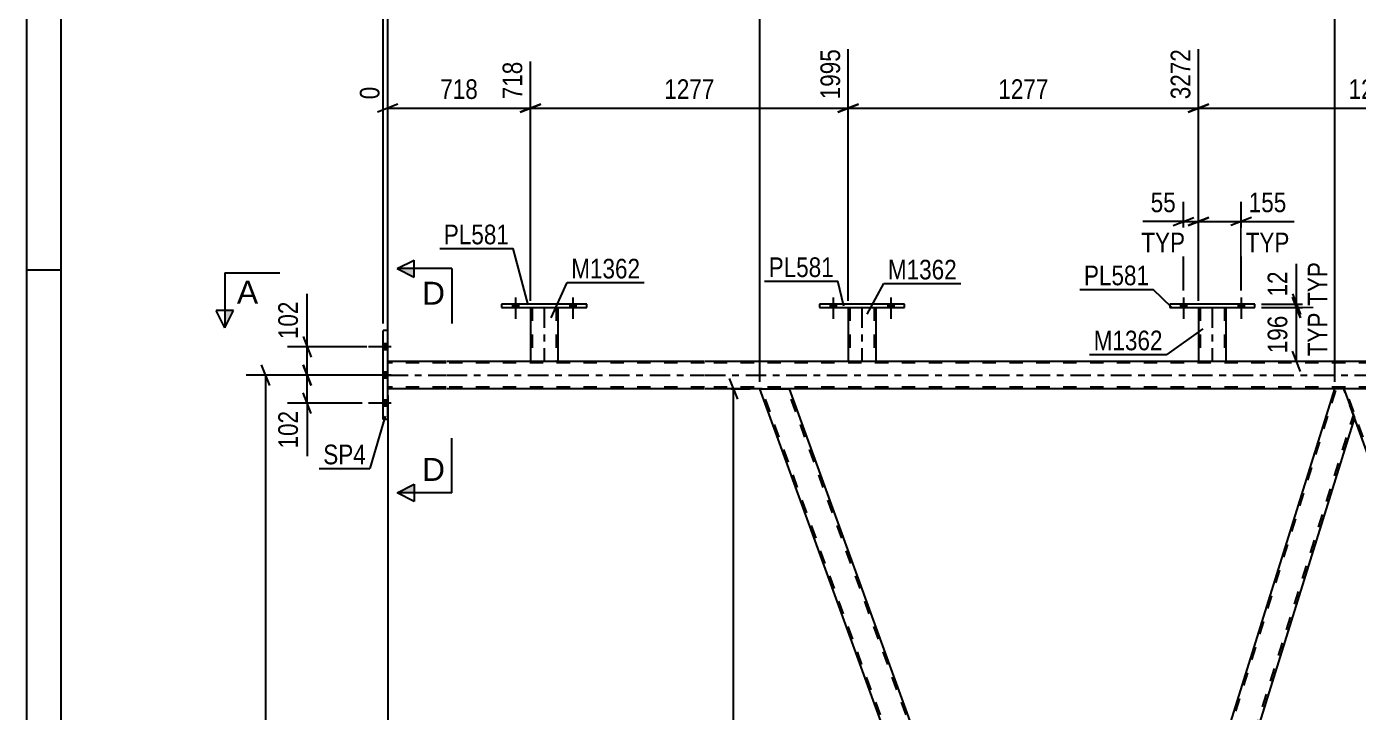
# Model space of a CAD drawing. Header units: millimetres. Extents: x 0 to 841, y 0 to 594.
# Drawn here: x 0 to 194.2, y 382.5 to 482.5 of the extents above; entities that cross this region are included whole.
import ezdxf

# ---------------------------------------------------------------- set-up
doc = ezdxf.new("R2010")
doc.units = ezdxf.units.MM
doc.linetypes.add('DXK_LINE_DOT2', pattern=[3.9198, 1.9599, -1.9599])
doc.linetypes.add('DXK_LINE_DOT3', pattern=[5.9187, 2.979, -0.9799, 0.9799, -0.9799])
doc.styles.add('Arial', font='ARIAL.TTF', dxfattribs={"height": 0.2})
doc.styles.add('Arial Narrow', font='ARIALN.TTF', dxfattribs={"height": 0.2})

# ---------------------------------------------------------------- blocks, each defined once
blk = doc.blocks.new('Unknown-275727422-1135')
at = {"color": 5, "linetype": 'Continuous'}
for p, q in [((0, 594), (0, 0)), ((5, 589), (5, 5)), ((5, 447), (0, 447))]:
    blk.add_line(p, q, dxfattribs=at)
blk = doc.blocks.new('Part-275727422-2739 - 2735')
at = {"color": 2, "linetype": 'Continuous'}
for p, q in [((166.7, 442.02), (166.7, 441.54)), ((179.1, 442.02), (166.7, 442.02)), ((166.7, 441.54), (179.1, 441.54)), ((179.1, 441.54), (179.1, 442.02))]:
    blk.add_line(p, q, dxfattribs=at)
blk = doc.blocks.new('Part-275727422-2742 - 2735')
at = {"color": 7, "linetype": 'DXK_LINE_DOT2'}
for p, q in [((170.9, 441.55), (174.9, 441.55)), ((170.9, 441.54), (170.9, 441.55)), ((170.9, 441.55), (170.9, 441.54)), ((171.14, 441.55), (171.14, 433.7)), ((174.66, 441.55), (174.66, 433.7)), ((174.9, 441.55), (174.9, 441.54)), ((174.9, 441.54), (174.9, 441.55)), ((174.6, 433.7), (174.64, 433.7)), ((174.6, 433.7), (174.64, 433.7)), ((174.64, 433.7), (174.66, 433.7)), ((174.64, 433.7), (174.66, 433.7))]:
    blk.add_line(p, q, dxfattribs=at)
at = {"color": 2, "linetype": 'Continuous'}
for p, q in [((170.9, 441.54), (170.9, 433.7)), ((174.9, 441.54), (174.9, 433.7)), ((170.9, 433.7), (174.9, 433.7))]:
    blk.add_line(p, q, dxfattribs=at)
at = {"color": 7, "linetype": 'DXK_LINE_DOT3'}
blk.add_line((172.9, 441.55), (172.9, 433.7), dxfattribs=at)
blk = doc.blocks.new('Bolt-275727422-2812 - 2735')
at = {"linetype": 'Continuous'}
for points in [[(117.18, 441.54), (118.06, 441.54), (118.06, 442.02), (117.18, 442.02)], [(125.58, 441.54), (126.46, 441.54), (126.46, 442.02), (125.58, 442.02)]]:
    blk.add_hatch(color=1, dxfattribs=at).paths.add_polyline_path(points)
at = {"color": 1, "linetype": 'Continuous'}
for p, q in [((117.62, 443.02), (117.62, 439.9)), ((126.02, 443.02), (126.02, 439.9)), ((117.18, 442.02), (117.18, 441.54)), ((118.06, 442.02), (118.06, 441.54)), ((125.58, 442.02), (125.58, 441.54)), ((126.46, 442.02), (126.46, 441.54))]:
    blk.add_line(p, q, dxfattribs=at)
blk = doc.blocks.new('Bolt-275727422-2892 - 2735')
at = {"linetype": 'Continuous'}
for points in [[(52.01, 436.24), (52.01, 435.36), (52.65, 435.36), (52.65, 436.24)], [(52.01, 436.24), (52.01, 435.36), (52.65, 435.36), (52.65, 436.24)], [(52.01, 436.24), (52.01, 435.36), (52.65, 435.36), (52.65, 436.24)], [(52.01, 432.14), (52.01, 431.26), (52.65, 431.26), (52.65, 432.14)], [(52.01, 432.14), (52.01, 431.26), (52.65, 431.26), (52.65, 432.14)], [(52.01, 428.04), (52.01, 427.16), (52.65, 427.16), (52.65, 428.04)], [(52.01, 428.04), (52.01, 427.16), (52.65, 427.16), (52.65, 428.04)], [(52.01, 428.04), (52.01, 427.16), (52.65, 427.16), (52.65, 428.04)]]:
    blk.add_hatch(color=1, dxfattribs=at).paths.add_polyline_path(points)
at = {"color": 1, "linetype": 'Continuous'}
for p, q in [((53.17, 435.8), (49.85, 435.8)), ((53.17, 435.8), (49.85, 435.8)), ((53.17, 435.8), (49.85, 435.8)), ((52.65, 436.24), (52.01, 436.24)), ((52.65, 436.24), (52.01, 436.24)), ((52.65, 436.24), (52.01, 436.24)), ((52.65, 435.36), (52.01, 435.36)), ((52.65, 435.36), (52.01, 435.36)), ((52.65, 435.36), (52.01, 435.36)), ((53.17, 431.7), (49.85, 431.7)), ((53.17, 431.7), (49.85, 431.7)), ((52.65, 432.14), (52.01, 432.14)), ((52.65, 432.14), (52.01, 432.14)), ((52.65, 431.26), (52.01, 431.26)), ((52.65, 431.26), (52.01, 431.26)), ((53.17, 427.6), (49.85, 427.6)), ((53.17, 427.6), (49.85, 427.6)), ((53.17, 427.6), (49.85, 427.6)), ((52.65, 428.04), (52.01, 428.04)), ((52.65, 428.04), (52.01, 428.04)), ((52.65, 428.04), (52.01, 428.04)), ((52.65, 427.16), (52.01, 427.16)), ((52.65, 427.16), (52.01, 427.16)), ((52.65, 427.16), (52.01, 427.16))]:
    blk.add_line(p, q, dxfattribs=at)
blk = doc.blocks.new('Part-275727422-2763 - 2735')
at = {"color": 2, "linetype": 'Continuous'}
for p, q in [((115.62, 442.02), (115.62, 441.54)), ((128.02, 442.02), (115.62, 442.02)), ((115.62, 441.54), (128.02, 441.54)), ((128.02, 441.54), (128.02, 442.02))]:
    blk.add_line(p, q, dxfattribs=at)
blk = doc.blocks.new('Bolt-275727422-2837 - 2735')
at = {"linetype": 'Continuous'}
for points in [[(70.83, 441.54), (71.71, 441.54), (71.71, 442.02), (70.83, 442.02)], [(79.23, 441.54), (80.11, 441.54), (80.11, 442.02), (79.23, 442.02)]]:
    blk.add_hatch(color=1, dxfattribs=at).paths.add_polyline_path(points)
at = {"color": 1, "linetype": 'Continuous'}
for p, q in [((71.27, 443.02), (71.27, 439.9)), ((79.67, 443.02), (79.67, 439.9)), ((70.83, 442.02), (70.83, 441.54)), ((71.71, 442.02), (71.71, 441.54)), ((79.23, 442.02), (79.23, 441.54)), ((80.11, 442.02), (80.11, 441.54))]:
    blk.add_line(p, q, dxfattribs=at)
blk = doc.blocks.new('Part-275727422-2766 - 2735')
at = {"color": 7, "linetype": 'DXK_LINE_DOT2'}
for p, q in [((119.82, 441.55), (123.82, 441.55)), ((119.82, 441.54), (119.82, 441.55)), ((119.82, 441.55), (119.82, 441.54)), ((120.06, 441.55), (120.06, 433.7)), ((123.58, 441.55), (123.58, 433.7)), ((123.82, 441.55), (123.82, 441.54)), ((123.82, 441.54), (123.82, 441.55)), ((123.52, 433.7), (123.56, 433.7)), ((123.52, 433.7), (123.56, 433.7)), ((123.56, 433.7), (123.58, 433.7)), ((123.56, 433.7), (123.58, 433.7))]:
    blk.add_line(p, q, dxfattribs=at)
at = {"color": 2, "linetype": 'Continuous'}
for p, q in [((119.82, 441.54), (119.82, 433.7)), ((123.82, 441.54), (123.82, 433.7)), ((119.82, 433.7), (123.82, 433.7))]:
    blk.add_line(p, q, dxfattribs=at)
at = {"color": 7, "linetype": 'DXK_LINE_DOT3'}
blk.add_line((121.82, 441.55), (121.82, 433.7), dxfattribs=at)
blk = doc.blocks.new('Bolt-275727422-2785 - 2735')
at = {"linetype": 'Continuous'}
for points in [[(168.26, 441.54), (169.14, 441.54), (169.14, 442.02), (168.26, 442.02)], [(176.66, 441.54), (177.54, 441.54), (177.54, 442.02), (176.66, 442.02)]]:
    blk.add_hatch(color=1, dxfattribs=at).paths.add_polyline_path(points)
at = {"color": 1, "linetype": 'Continuous'}
for p, q in [((168.7, 443.02), (168.7, 439.9)), ((177.1, 443.02), (177.1, 439.9)), ((168.26, 442.02), (168.26, 441.54)), ((169.14, 442.02), (169.14, 441.54)), ((176.66, 442.02), (176.66, 441.54)), ((177.54, 442.02), (177.54, 441.54))]:
    blk.add_line(p, q, dxfattribs=at)
blk = doc.blocks.new('Bolt-275727422-2786 - 2735')
at = {"linetype": 'Continuous'}
for points in [[(168.26, 441.54), (169.14, 441.54), (169.14, 442.02), (168.26, 442.02)], [(176.66, 441.54), (177.54, 441.54), (177.54, 442.02), (176.66, 442.02)]]:
    blk.add_hatch(color=1, dxfattribs=at).paths.add_polyline_path(points)
at = {"color": 1, "linetype": 'Continuous'}
for p, q in [((168.7, 443.02), (168.7, 439.9)), ((177.1, 443.02), (177.1, 439.9)), ((168.26, 442.02), (168.26, 441.54)), ((169.14, 442.02), (169.14, 441.54)), ((176.66, 442.02), (176.66, 441.54)), ((177.54, 442.02), (177.54, 441.54))]:
    blk.add_line(p, q, dxfattribs=at)
blk = doc.blocks.new('Part-275727422-2791 - 2735')
at = {"color": 2, "linetype": 'Continuous'}
for p, q in [((69.27, 442.02), (69.27, 441.54)), ((81.67, 442.02), (69.27, 442.02)), ((69.27, 441.54), (81.67, 441.54)), ((81.67, 441.54), (81.67, 442.02))]:
    blk.add_line(p, q, dxfattribs=at)
blk = doc.blocks.new('Part-275727422-2794 - 2735')
at = {"color": 7, "linetype": 'DXK_LINE_DOT2'}
for p, q in [((73.47, 441.55), (77.47, 441.55)), ((73.47, 441.54), (73.47, 441.55)), ((73.47, 441.55), (73.47, 441.54)), ((73.71, 441.55), (73.71, 433.7)), ((77.23, 441.55), (77.23, 433.7)), ((77.47, 441.55), (77.47, 441.54)), ((77.47, 441.54), (77.47, 441.55)), ((77.21, 433.7), (77.17, 433.7)), ((77.17, 433.7), (77.21, 433.7)), ((77.23, 433.7), (77.21, 433.7)), ((77.21, 433.7), (77.23, 433.7))]:
    blk.add_line(p, q, dxfattribs=at)
at = {"color": 2, "linetype": 'Continuous'}
for p, q in [((73.47, 441.54), (73.47, 433.7)), ((77.47, 441.54), (77.47, 433.7)), ((73.47, 433.7), (77.47, 433.7))]:
    blk.add_line(p, q, dxfattribs=at)
at = {"color": 7, "linetype": 'DXK_LINE_DOT3'}
blk.add_line((75.47, 441.55), (75.47, 433.7), dxfattribs=at)
blk = doc.blocks.new('Bolt-275727422-2811 - 2735')
at = {"linetype": 'Continuous'}
for points in [[(117.18, 441.54), (118.06, 441.54), (118.06, 442.02), (117.18, 442.02)], [(125.58, 441.54), (126.46, 441.54), (126.46, 442.02), (125.58, 442.02)]]:
    blk.add_hatch(color=1, dxfattribs=at).paths.add_polyline_path(points)
at = {"color": 1, "linetype": 'Continuous'}
for p, q in [((117.62, 443.02), (117.62, 439.9)), ((126.02, 443.02), (126.02, 439.9)), ((117.18, 442.02), (117.18, 441.54)), ((118.06, 442.02), (118.06, 441.54)), ((125.58, 442.02), (125.58, 441.54)), ((126.46, 442.02), (126.46, 441.54))]:
    blk.add_line(p, q, dxfattribs=at)
blk = doc.blocks.new('Bolt-275727422-2878 - 2735')
at = {"linetype": 'Continuous'}
for points in [[(70.83, 441.54), (71.71, 441.54), (71.71, 442.02), (70.83, 442.02)], [(79.23, 441.54), (80.11, 441.54), (80.11, 442.02), (79.23, 442.02)]]:
    blk.add_hatch(color=1, dxfattribs=at).paths.add_polyline_path(points)
at = {"color": 1, "linetype": 'Continuous'}
for p, q in [((71.27, 443.02), (71.27, 439.9)), ((79.67, 443.02), (79.67, 439.9)), ((70.83, 442.02), (70.83, 441.54)), ((71.71, 442.02), (71.71, 441.54)), ((79.23, 442.02), (79.23, 441.54)), ((80.11, 442.02), (80.11, 441.54))]:
    blk.add_line(p, q, dxfattribs=at)
blk = doc.blocks.new('Part-275727422-2917 - 2735')
at = {"color": 2, "linetype": 'Continuous'}
for p, q in [((154.05, 311.95), (190.75, 429.7)), ((192.07, 429.7), (190.75, 429.7)), ((192.07, 429.7), (193.62, 425.45)), ((193.62, 425.45), (157.16, 308.48)), ((155.32, 308.48), (154.05, 311.95))]:
    blk.add_line(p, q, dxfattribs=at)
at = {"color": 7, "linetype": 'DXK_LINE_DOT2'}
for p, q in [((154.19, 311.58), (191.01, 429.7)), ((156.91, 308.48), (193.48, 425.82)), ((157.16, 308.48), (155.32, 308.48))]:
    blk.add_line(p, q, dxfattribs=at)
blk = doc.blocks.new('Part-275727422-2981 - 2735')
at = {"color": 2, "linetype": 'Continuous'}
for p, q in [((52.65, 433.7), (61.17, 433.7)), ((61.27, 433.7), (98.84, 433.7)), ((98.94, 433.7), (760.68, 433.7)), ((61.17, 429.7), (52.65, 429.7)), ((98.84, 429.7), (61.27, 429.7)), ((106.94, 429.7), (98.94, 429.7)), ((190.75, 429.7), (111.19, 429.7))]:
    blk.add_line(p, q, dxfattribs=at)
at = {"color": 7, "linetype": 'DXK_LINE_DOT2'}
for p, q in [((52.65, 429.7), (52.65, 433.7)), ((61.17, 433.46), (52.65, 433.46)), ((98.84, 433.46), (61.27, 433.46)), ((760.68, 433.46), (98.94, 433.46)), ((61.17, 429.94), (52.65, 429.94)), ((98.84, 429.94), (61.27, 429.94)), ((760.68, 429.94), (98.94, 429.94)), ((111.19, 429.7), (106.94, 429.7)), ((196.33, 429.7), (190.75, 429.7))]:
    blk.add_line(p, q, dxfattribs=at)
at = {"color": 7, "linetype": 'DXK_LINE_DOT3'}
for p, q in [((52.65, 431.7), (61.17, 431.7)), ((61.27, 431.7), (98.84, 431.7)), ((98.94, 431.7), (760.68, 431.7))]:
    blk.add_line(p, q, dxfattribs=at)
blk = doc.blocks.new('Part-275727422-3025 - 2735')
at = {"color": 2, "linetype": 'Continuous'}
for p, q in [((52.01, 425.2), (52.01, 438.2)), ((52.65, 438.2), (52.01, 438.2)), ((52.65, 425.2), (52.65, 438.2)), ((52.65, 425.2), (52.01, 425.2))]:
    blk.add_line(p, q, dxfattribs=at)
blk = doc.blocks.new('Part-275727422-3032 - 2735')
at = {"color": 2, "linetype": 'Continuous'}
for p, q in [((151.06, 308.48), (106.94, 429.7)), ((106.94, 429.7), (111.19, 429.7)), ((111.19, 429.7), (154.05, 311.95))]:
    blk.add_line(p, q, dxfattribs=at)
at = {"color": 7, "linetype": 'DXK_LINE_DOT2'}
for p, q in [((151.31, 308.48), (107.19, 429.7)), ((155.06, 308.48), (110.94, 429.7)), ((154.05, 311.95), (155.32, 308.48)), ((155.32, 308.48), (151.06, 308.48))]:
    blk.add_line(p, q, dxfattribs=at)
blk = doc.blocks.new('Part-275727422-3058 - 2735')
at = {"color": 2, "linetype": 'Continuous'}
for p, q in [((196.33, 429.7), (192.07, 429.7)), ((238.69, 313.3), (196.33, 429.7)), ((234.44, 313.3), (193.62, 425.45))]:
    blk.add_line(p, q, dxfattribs=at)
at = {"color": 7, "linetype": 'DXK_LINE_DOT2'}
for p, q in [((193.62, 425.45), (192.07, 429.7)), ((236.45, 308.48), (192.33, 429.7)), ((196.29, 429.7), (195.82, 429.7)), ((240.19, 308.48), (196.07, 429.7)), ((236.19, 308.48), (234.44, 313.3)), ((240.45, 308.48), (238.69, 313.3)), ((240.45, 308.48), (236.19, 308.48))]:
    blk.add_line(p, q, dxfattribs=at)
blk = doc.blocks.new('StraightDimension-275727422-12683 - 2735')
at = {"color": 7, "linetype": 'Continuous'}
for p, q in [((40.31, 437.3), (41.51, 434.3)), ((49.61, 435.8), (38.06, 435.8)), ((40.91, 431.7), (40.91, 435.8)), ((41.51, 430.2), (40.31, 433.2)), ((51.65, 431.7), (38.06, 431.7))]:
    blk.add_line(p, q, dxfattribs=at)
at = {"color": 0}
blk.add_wipeout([(40.16, 443.01), (35.96, 443.01), (35.96, 436.33), (40.16, 436.33)], dxfattribs=at)
at = {"color": 7, "linetype": 'Continuous'}
blk.add_line((40.91, 435.8), (40.91, 443.54), dxfattribs=at)
blk.add_line((40.91, 435.8), (40.91, 443.54), dxfattribs=at)
at = {"color": 3, "style": 'Arial Narrow'}
blk.add_text('102', height=2.863, rotation=90.0002, dxfattribs=at).set_placement((39.56, 436.93))
blk = doc.blocks.new('StraightDimension-275727422-12684 - 2735')
at = {"color": 7, "linetype": 'Continuous'}
for p, q in [((40.31, 433.2), (41.51, 430.2)), ((51.65, 431.7), (38.06, 431.7)), ((40.91, 427.6), (40.91, 431.7)), ((48.94, 427.6), (38.06, 427.6)), ((41.51, 426.1), (40.31, 429.1))]:
    blk.add_line(p, q, dxfattribs=at)
at = {"color": 0}
blk.add_wipeout([(40.16, 427.08), (35.96, 427.08), (35.96, 420.39), (40.16, 420.39)], dxfattribs=at)
at = {"color": 7, "linetype": 'Continuous'}
blk.add_line((40.91, 427.6), (40.91, 419.87), dxfattribs=at)
blk.add_line((40.91, 427.6), (40.91, 419.87), dxfattribs=at)
at = {"color": 3, "style": 'Arial Narrow'}
blk.add_text('102', height=2.863, rotation=90.0002, dxfattribs=at).set_placement((39.56, 420.99))
blk = doc.blocks.new('StraightDimension-275727422-4005 - 2735')
at = {"color": 7, "linetype": 'Continuous'}
for p, q in [((35.47, 430.2), (34.27, 433.2)), ((51.01, 431.7), (32.02, 431.7)), ((34.87, 305.84), (34.87, 431.7)), ((34.27, 307.34), (35.47, 304.34)), ((88.68, 305.84), (32.02, 305.84))]:
    blk.add_line(p, q, dxfattribs=at)
at = {"color": 0}
blk.add_wipeout([(34.12, 373.03), (29.92, 373.03), (29.92, 364.52), (34.12, 364.52)], dxfattribs=at)
at = {"color": 3, "style": 'Arial Narrow'}
blk.add_text('3146', height=2.863, rotation=90.0002, dxfattribs=at).set_placement((33.52, 365.12))
blk = doc.blocks.new('StraightDimension-275727422-12901 - 2735')
at = {"color": 7, "linetype": 'Continuous'}
for p, q in [((73.47, 442.54), (73.47, 477.39)), ((52.65, 434.7), (52.65, 473.73)), ((54.15, 471.2), (51.15, 470)), ((52.65, 470.6), (73.47, 470.6)), ((71.97, 470), (74.97, 471.2))]:
    blk.add_line(p, q, dxfattribs=at)
at = {"color": 0, "linetype": 'Continuous'}
for points in [[(72.87, 477.99), (68.67, 477.99), (68.67, 471.3), (72.87, 471.3)], [(52.05, 474.33), (47.85, 474.33), (47.85, 471.3), (52.05, 471.3)]]:
    blk.add_wipeout(points, dxfattribs=at)
at = {"color": 0}
blk.add_wipeout([(66.4, 471.35), (66.4, 475.55), (59.72, 475.55), (59.72, 471.35)], dxfattribs=at)
at = {"color": 3, "linetype": 'Continuous', "style": 'Arial Narrow'}
for s, height, p in [('718', 2.863, (72.27, 471.9)), ('0', 2.86, (51.45, 471.9))]:
    blk.add_text(s, height=height, rotation=90.0002, dxfattribs=at).set_placement(p)
at = {"color": 3, "style": 'Arial Narrow'}
blk.add_text('718', height=2.863, dxfattribs=at).set_placement((60.32, 471.95))
blk = doc.blocks.new('StraightDimension-275727422-12899 - 2735')
at = {"color": 7, "linetype": 'Continuous'}
for p, q in [((119.82, 442.54), (119.82, 479.22)), ((170.9, 442.54), (170.9, 479.22)), ((121.32, 471.2), (118.32, 470)), ((119.82, 470.6), (170.9, 470.6)), ((169.4, 470), (172.4, 471.2))]:
    blk.add_line(p, q, dxfattribs=at)
at = {"color": 0, "linetype": 'Continuous'}
blk.add_wipeout([(170.3, 479.82), (166.1, 479.82), (166.1, 471.3), (170.3, 471.3)], dxfattribs=at)
at = {"color": 0}
blk.add_wipeout([(149.61, 471.35), (149.61, 475.55), (141.1, 475.55), (141.1, 471.35)], dxfattribs=at)
at = {"color": 3, "linetype": 'Continuous', "style": 'Arial Narrow'}
blk.add_text('3272', height=2.863, rotation=90.0002, dxfattribs=at).set_placement((169.7, 471.9))
at = {"color": 3, "style": 'Arial Narrow'}
blk.add_text('1277', height=2.863, dxfattribs=at).set_placement((141.7, 471.95))
blk = doc.blocks.new('StraightDimension-275727422-12898 - 2735')
at = {"color": 7, "linetype": 'Continuous'}
for p, q in [((170.9, 442.54), (170.9, 479.22)), ((221.98, 442.54), (221.98, 479.22)), ((172.4, 471.2), (169.4, 470)), ((170.9, 470.6), (221.98, 470.6)), ((220.48, 470), (223.48, 471.2))]:
    blk.add_line(p, q, dxfattribs=at)
at = {"color": 0, "linetype": 'Continuous'}
blk.add_wipeout([(221.38, 479.82), (217.18, 479.82), (217.18, 471.3), (221.38, 471.3)], dxfattribs=at)
at = {"color": 0}
blk.add_wipeout([(200.7, 471.35), (200.7, 475.55), (192.18, 475.55), (192.18, 471.35)], dxfattribs=at)
at = {"color": 3, "linetype": 'Continuous', "style": 'Arial Narrow'}
blk.add_text('4549', height=2.863, rotation=90.0002, dxfattribs=at).set_placement((220.78, 471.9))
at = {"color": 3, "style": 'Arial Narrow'}
blk.add_text('1277', height=2.863, dxfattribs=at).set_placement((192.78, 471.95))
blk = doc.blocks.new('StraightDimension-275727422-3875 - 2735')
at = {"color": 7, "linetype": 'Continuous'}
for p, q in [((52.65, 428.7), (52.65, 371.09)), ((90.32, 309.48), (90.32, 376.34)), ((54.15, 374.09), (51.15, 372.89)), ((52.65, 373.49), (90.32, 373.49)), ((88.82, 372.89), (91.82, 374.09))]:
    blk.add_line(p, q, dxfattribs=at)
at = {"color": 0}
blk.add_wipeout([(75.74, 374.24), (75.74, 378.44), (67.23, 378.44), (67.23, 374.24)], dxfattribs=at)
at = {"color": 3, "style": 'Arial Narrow'}
blk.add_text('1139', height=2.863, dxfattribs=at).set_placement((67.83, 374.84))
blk = doc.blocks.new('StraightDimension-275727422-4021 - 2735')
at = {"color": 7, "linetype": 'Continuous'}
for p, q in [((103.7, 428.2), (102.5, 431.2)), ((102.74, 429.7), (105.5, 429.7)), ((103.1, 308.48), (103.1, 429.7)), ((102.5, 309.98), (103.7, 306.98)), ((118.92, 308.48), (100.25, 308.48))]:
    blk.add_line(p, q, dxfattribs=at)
at = {"color": 0}
blk.add_wipeout([(102.35, 373.35), (98.15, 373.35), (98.15, 364.84), (102.35, 364.84)], dxfattribs=at)
at = {"color": 3, "style": 'Arial Narrow'}
blk.add_text('3030', height=2.863, rotation=90.0002, dxfattribs=at).set_placement((101.75, 365.44))
blk = doc.blocks.new('StraightDimension-275727422-11197 - 2735')
at = {"color": 7, "linetype": 'Continuous'}
for p, q in [((196.29, 430.7), (196.29, 498.46)), ((190.75, 430.7), (190.75, 493.96)), ((189.25, 484.75), (192.25, 485.95)), ((197.79, 485.95), (194.79, 484.75)), ((190.75, 485.35), (196.29, 485.35))]:
    blk.add_line(p, q, dxfattribs=at)
at = {"color": 0}
blk.add_wipeout([(196.86, 486.1), (196.86, 490.3), (190.18, 490.3), (190.18, 486.1)], dxfattribs=at)
at = {"color": 0, "linetype": 'Continuous'}
blk.add_wipeout([(195.69, 499.06), (191.49, 499.06), (191.49, 490.55), (195.69, 490.55)], dxfattribs=at)
at = {"color": 3, "linetype": 'Continuous', "style": 'Arial Narrow'}
blk.add_text('3907', height=2.863, rotation=90.0002, dxfattribs=at).set_placement((195.09, 491.15))
at = {"color": 3, "style": 'Arial Narrow'}
blk.add_text('138', height=2.863, dxfattribs=at).set_placement((190.78, 486.7))
blk = doc.blocks.new('StraightDimension-275727422-11198 - 2735')
at = {"color": 7, "linetype": 'Continuous'}
for p, q in [((106.94, 430.7), (106.94, 493.96)), ((190.75, 430.7), (190.75, 493.96)), ((108.44, 485.95), (105.44, 484.75)), ((189.25, 484.75), (192.25, 485.95)), ((106.94, 485.35), (190.75, 485.35))]:
    blk.add_line(p, q, dxfattribs=at)
at = {"color": 0, "linetype": 'Continuous'}
blk.add_wipeout([(190.15, 494.56), (185.95, 494.56), (185.95, 486.05), (190.15, 486.05)], dxfattribs=at)
at = {"color": 0}
blk.add_wipeout([(153.1, 486.1), (153.1, 490.3), (144.59, 490.3), (144.59, 486.1)], dxfattribs=at)
at = {"color": 3, "linetype": 'Continuous', "style": 'Arial Narrow'}
blk.add_text('3769', height=2.863, rotation=90.0002, dxfattribs=at).set_placement((189.55, 486.65))
at = {"color": 3, "style": 'Arial Narrow'}
blk.add_text('2095', height=2.863, dxfattribs=at).set_placement((145.19, 486.7))
blk = doc.blocks.new('StraightDimension-275727422-11199 - 2735')
at = {"color": 7, "linetype": 'Continuous'}
for p, q in [((106.94, 430.7), (106.94, 493.96)), ((52.65, 434.7), (52.65, 488.48)), ((54.15, 485.95), (51.15, 484.75)), ((105.44, 484.75), (108.44, 485.95)), ((52.65, 485.35), (106.94, 485.35))]:
    blk.add_line(p, q, dxfattribs=at)
at = {"color": 0, "linetype": 'Continuous'}
for points in [[(106.34, 494.56), (102.14, 494.56), (102.14, 486.05), (106.34, 486.05)], [(52.05, 489.08), (47.85, 489.08), (47.85, 486.05), (52.05, 486.05)]]:
    blk.add_wipeout(points, dxfattribs=at)
at = {"color": 0}
blk.add_wipeout([(84.05, 486.1), (84.05, 490.3), (75.54, 490.3), (75.54, 486.1)], dxfattribs=at)
at = {"color": 3, "linetype": 'Continuous', "style": 'Arial Narrow'}
for s, height, p in [('1673', 2.863, (105.74, 486.65)), ('0', 2.86, (51.45, 486.65))]:
    blk.add_text(s, height=height, rotation=90.0002, dxfattribs=at).set_placement(p)
at = {"color": 3, "style": 'Arial Narrow'}
blk.add_text('1673', height=2.863, dxfattribs=at).set_placement((76.14, 486.7))
blk = doc.blocks.new('StraightDimension-275727422-12415 - 2735')
at = {"color": 7, "linetype": 'Continuous'}
blk.add_line((52.01, 439.2), (52.01, 505.27), dxfattribs=at)
blk = doc.blocks.new('StraightDimension-275727422-12900 - 2735')
at = {"color": 7, "linetype": 'Continuous'}
for p, q in [((119.82, 442.54), (119.82, 479.22)), ((73.47, 442.54), (73.47, 477.39)), ((74.97, 471.2), (71.97, 470)), ((73.47, 470.6), (119.82, 470.6)), ((118.32, 470), (121.32, 471.2))]:
    blk.add_line(p, q, dxfattribs=at)
at = {"color": 0, "linetype": 'Continuous'}
blk.add_wipeout([(119.22, 479.82), (115.02, 479.82), (115.02, 471.3), (119.22, 471.3)], dxfattribs=at)
at = {"color": 0}
blk.add_wipeout([(100.9, 471.35), (100.9, 475.55), (92.39, 475.55), (92.39, 471.35)], dxfattribs=at)
at = {"color": 3, "linetype": 'Continuous', "style": 'Arial Narrow'}
blk.add_text('1995', height=2.863, rotation=90.0002, dxfattribs=at).set_placement((118.62, 471.9))
at = {"color": 3, "style": 'Arial Narrow'}
blk.add_text('1277', height=2.863, dxfattribs=at).set_placement((92.99, 471.95))
blk = doc.blocks.new('StraightDimension-275727422-13085 - 2735')
at = {"color": 7, "linetype": 'Continuous'}
for p, q in [((184.59, 443.52), (185.79, 440.52)), ((185.79, 440.04), (184.59, 443.04)), ((180.1, 442.02), (187.59, 442.02)), ((180.1, 441.54), (187.59, 441.54)), ((185.19, 441.54), (185.19, 442.02))]:
    blk.add_line(p, q, dxfattribs=at)
at = {"color": 0}
blk.add_wipeout([(184.44, 447.4), (180.24, 447.4), (180.24, 442.55), (184.44, 442.55)], dxfattribs=at)
at = {"color": 7, "linetype": 'Continuous'}
blk.add_line((185.19, 442.02), (185.19, 447.93), dxfattribs=at)
at = {"color": 3, "style": 'Arial Narrow'}
blk.add_text('12', height=2.863, rotation=90.0002, dxfattribs=at).set_placement((183.84, 443.15))
at = {"color": 0, "linetype": 'Continuous'}
blk.add_wipeout([(190.29, 448.77), (186.09, 448.77), (186.09, 441.18), (190.29, 441.18)], dxfattribs=at)
at = {"color": 7, "linetype": 'Continuous'}
blk.add_line((185.19, 442.02), (185.19, 447.93), dxfattribs=at)
at = {"color": 3, "linetype": 'Continuous', "style": 'Arial Narrow'}
blk.add_text('TYP', height=2.863, rotation=90.0002, dxfattribs=at).set_placement((189.69, 441.78))
blk = doc.blocks.new('StraightDimension-275727422-13086 - 2735')
at = {"color": 7, "linetype": 'Continuous'}
for p, q in [((184.59, 443.04), (185.79, 440.04)), ((180.1, 441.54), (187.59, 441.54)), ((185.19, 433.7), (185.19, 441.54)), ((185.79, 432.2), (184.59, 435.2)), ((175.9, 433.7), (187.59, 433.7))]:
    blk.add_line(p, q, dxfattribs=at)
at = {"color": 0}
blk.add_wipeout([(184.44, 440.97), (180.24, 440.97), (180.24, 434.28), (184.44, 434.28)], dxfattribs=at)
at = {"color": 0, "linetype": 'Continuous'}
blk.add_wipeout([(190.29, 441.42), (186.09, 441.42), (186.09, 433.83), (190.29, 433.83)], dxfattribs=at)
at = {"color": 3, "style": 'Arial Narrow'}
blk.add_text('196', height=2.863, rotation=90.0002, dxfattribs=at).set_placement((183.84, 434.88))
at = {"color": 3, "linetype": 'Continuous', "style": 'Arial Narrow'}
blk.add_text('TYP', height=2.863, rotation=90.0002, dxfattribs=at).set_placement((189.69, 434.43))
blk = doc.blocks.new('StraightDimension-275727422-13104 - 2735')
at = {"color": 7, "linetype": 'Continuous'}
for p, q in [((170.9, 442.54), (170.9, 456.94)), ((177.1, 444.02), (177.1, 456.94)), ((169.4, 453.49), (172.4, 454.69)), ((178.6, 454.69), (175.6, 453.49)), ((170.9, 454.09), (177.1, 454.09))]:
    blk.add_line(p, q, dxfattribs=at)
at = {"color": 0}
blk.add_wipeout([(184.31, 454.84), (184.31, 459.04), (177.62, 459.04), (177.62, 454.84)], dxfattribs=at)
at = {"color": 7, "linetype": 'Continuous'}
blk.add_line((177.1, 454.09), (184.83, 454.09), dxfattribs=at)
at = {"color": 3, "style": 'Arial Narrow'}
blk.add_text('155', height=2.863, dxfattribs=at).set_placement((178.22, 455.44))
at = {"color": 0, "linetype": 'Continuous'}
blk.add_wipeout([(184.76, 448.99), (184.76, 453.19), (177.17, 453.19), (177.17, 448.99)], dxfattribs=at)
at = {"color": 7, "linetype": 'Continuous'}
blk.add_line((177.1, 454.09), (184.83, 454.09), dxfattribs=at)
at = {"color": 3, "linetype": 'Continuous', "style": 'Arial Narrow'}
blk.add_text('TYP', height=2.863, dxfattribs=at).set_placement((177.77, 449.59))
blk = doc.blocks.new('StraightDimension-275727422-13105 - 2735')
at = {"color": 7, "linetype": 'Continuous'}
for p, q in [((168.7, 444.02), (168.7, 456.94)), ((170.9, 442.54), (170.9, 456.94)), ((167.2, 453.49), (170.2, 454.69)), ((172.4, 454.69), (169.4, 453.49)), ((168.7, 454.09), (170.9, 454.09))]:
    blk.add_line(p, q, dxfattribs=at)
at = {"color": 0}
blk.add_wipeout([(168.17, 454.84), (168.17, 459.04), (163.32, 459.04), (163.32, 454.84)], dxfattribs=at)
at = {"color": 7, "linetype": 'Continuous'}
blk.add_line((168.7, 454.09), (162.79, 454.09), dxfattribs=at)
at = {"color": 3, "style": 'Arial Narrow'}
blk.add_text('55', height=2.863, dxfattribs=at).set_placement((163.92, 455.44))
at = {"color": 0, "linetype": 'Continuous'}
blk.add_wipeout([(169.54, 448.99), (169.54, 453.19), (161.95, 453.19), (161.95, 448.99)], dxfattribs=at)
at = {"color": 7, "linetype": 'Continuous'}
blk.add_line((168.7, 454.09), (162.79, 454.09), dxfattribs=at)
at = {"color": 3, "linetype": 'Continuous', "style": 'Arial Narrow'}
blk.add_text('TYP', height=2.863, dxfattribs=at).set_placement((162.55, 449.59))
blk = doc.blocks.new('Mark-275727422-11546 - 2735')
at = {"color": 0}
blk.add_wipeout([(163.69, 444.79), (163.69, 447.79), (154.19, 447.79), (154.19, 444.79)], dxfattribs=at)
blk.add_wipeout([(163.69, 444.79), (163.69, 447.79), (154.19, 447.79), (154.19, 444.79)], dxfattribs=at)
at = {"color": 30, "linetype": 'Continuous'}
for p in [(153.59, 444.19), (167.01, 441.54)]:
    blk.add_line(p, (164.29, 444.19), dxfattribs=at)
at = {"color": 3, "style": 'Arial Narrow'}
blk.add_text('PL581', height=2.863, dxfattribs=at).set_placement((154.19, 444.79))
blk = doc.blocks.new('Mark-275727422-3021 - 2735')
at = {"color": 0}
blk.add_wipeout([(49.47, 418.69), (49.47, 421.69), (43.26, 421.69), (43.26, 418.69)], dxfattribs=at)
blk.add_wipeout([(49.47, 418.69), (49.47, 421.69), (43.26, 421.69), (43.26, 418.69)], dxfattribs=at)
at = {"color": 30, "linetype": 'Continuous'}
for p in [(52.29, 425.71), (42.66, 418.09)]:
    blk.add_line(p, (50.07, 418.09), dxfattribs=at)
at = {"color": 3, "style": 'Arial Narrow'}
blk.add_text('SP4', height=2.863, dxfattribs=at).set_placement((43.26, 418.69))
blk = doc.blocks.new('Mark-275727422-11573 - 2735')
at = {"color": 0}
blk.add_wipeout([(135.65, 445.64), (135.65, 448.64), (125.6, 448.64), (125.6, 445.64)], dxfattribs=at)
blk.add_wipeout([(135.65, 445.64), (135.65, 448.64), (125.6, 448.64), (125.6, 445.64)], dxfattribs=at)
at = {"color": 30, "linetype": 'Continuous'}
for p, q in [((122.56, 440.58), (125, 445.04)), ((125, 445.04), (136.25, 445.04))]:
    blk.add_line(p, q, dxfattribs=at)
at = {"color": 3, "style": 'Arial Narrow'}
blk.add_text('M1362', height=2.863, dxfattribs=at).set_placement((125.6, 445.64))
blk = doc.blocks.new('SectionMark-275727422-4096 - 2735')
at = {"linetype": 'Continuous'}
blk.add_hatch(color=6, dxfattribs=at).paths.add_polyline_path([(28.91, 441.1), (30.16, 441.1), (28.91, 438.6)])
at = {"color": 6, "linetype": 'Continuous'}
for p, q in [((28.91, 446.6), (36.91, 446.6)), ((28.91, 446.6), (28.91, 438.6)), ((28.91, 438.6), (27.66, 441.1)), ((30.16, 441.1), (27.66, 441.1)), ((28.91, 438.6), (30.16, 441.1))]:
    blk.add_line(p, q, dxfattribs=at)
at = {"color": 0, "linetype": 'Continuous'}
blk.add_wipeout([(33.77, 442.1), (33.77, 445.6), (30.66, 445.6), (30.66, 442.1)], dxfattribs=at)
at = {"color": 3, "linetype": 'Continuous', "style": 'Arial'}
blk.add_text('A', height=3.34, dxfattribs=at).set_placement((30.66, 442.1))
blk = doc.blocks.new('SectionMark-275727422-4126 - 2735')
at = {"linetype": 'Continuous'}
for points in [[(56.51, 447.21), (56.51, 445.96), (54.01, 447.21)], [(56.51, 415.77), (56.51, 414.52), (54.01, 414.52)]]:
    blk.add_hatch(color=6, dxfattribs=at).paths.add_polyline_path(points)
at = {"color": 6, "linetype": 'Continuous'}
for p, q in [((54.01, 447.21), (56.51, 448.46)), ((62.01, 447.21), (54.01, 447.21)), ((54.01, 447.21), (56.51, 445.96)), ((56.51, 445.96), (56.51, 448.46)), ((62.01, 447.21), (62.01, 439.21)), ((62.01, 414.52), (62.01, 422.52)), ((54.01, 414.52), (56.51, 415.77)), ((56.51, 415.77), (56.51, 413.27)), ((62.01, 414.52), (54.01, 414.52)), ((56.51, 413.27), (54.01, 414.52))]:
    blk.add_line(p, q, dxfattribs=at)
at = {"color": 0, "linetype": 'Continuous'}
for points in [[(61.01, 441.96), (61.01, 445.46), (57.64, 445.46), (57.64, 441.96)], [(61.01, 416.27), (61.01, 419.77), (57.64, 419.77), (57.64, 416.27)]]:
    blk.add_wipeout(points, dxfattribs=at)
at = {"color": 3, "linetype": 'Continuous', "style": 'Arial'}
for p in [(57.64, 441.96), (57.64, 416.27)]:
    blk.add_text('D', height=3.34, dxfattribs=at).set_placement(p)
blk = doc.blocks.new('Mark-275727422-11549 - 2735')
at = {"color": 0}
blk.add_wipeout([(165.66, 435.31), (165.66, 438.31), (155.61, 438.31), (155.61, 435.31)], dxfattribs=at)
blk.add_wipeout([(165.66, 435.31), (165.66, 438.31), (155.61, 438.31), (155.61, 435.31)], dxfattribs=at)
at = {"color": 30, "linetype": 'Continuous'}
for p in [(171.5, 438.44), (155.01, 434.71)]:
    blk.add_line(p, (166.26, 434.71), dxfattribs=at)
at = {"color": 3, "style": 'Arial Narrow'}
blk.add_text('M1362', height=2.863, dxfattribs=at).set_placement((155.61, 435.31))
blk = doc.blocks.new('Mark-275727422-11570 - 2735')
at = {"color": 0}
blk.add_wipeout([(117.72, 445.99), (117.72, 448.99), (108.21, 448.99), (108.21, 445.99)], dxfattribs=at)
blk.add_wipeout([(117.72, 445.99), (117.72, 448.99), (108.21, 448.99), (108.21, 445.99)], dxfattribs=at)
at = {"color": 30, "linetype": 'Continuous'}
for p in [(107.61, 445.39), (119.18, 441.73)]:
    blk.add_line(p, (118.32, 445.39), dxfattribs=at)
at = {"color": 3, "style": 'Arial Narrow'}
blk.add_text('PL581', height=2.863, dxfattribs=at).set_placement((108.21, 445.99))
blk = doc.blocks.new('Mark-275727422-11594 - 2735')
at = {"color": 0}
blk.add_wipeout([(70.34, 450.76), (70.34, 453.76), (60.84, 453.76), (60.84, 450.76)], dxfattribs=at)
blk.add_wipeout([(70.34, 450.76), (70.34, 453.76), (60.84, 453.76), (60.84, 450.76)], dxfattribs=at)
at = {"color": 30, "linetype": 'Continuous'}
for p in [(60.24, 450.16), (73.14, 441.92)]:
    blk.add_line(p, (70.94, 450.16), dxfattribs=at)
at = {"color": 3, "style": 'Arial Narrow'}
blk.add_text('PL581', height=2.863, dxfattribs=at).set_placement((60.84, 450.76))
blk = doc.blocks.new('Mark-275727422-11597 - 2735')
at = {"color": 0}
blk.add_wipeout([(89.47, 445.78), (89.47, 448.78), (79.42, 448.78), (79.42, 445.78)], dxfattribs=at)
blk.add_wipeout([(89.47, 445.78), (89.47, 448.78), (79.42, 448.78), (79.42, 445.78)], dxfattribs=at)
at = {"color": 30, "linetype": 'Continuous'}
for p, q in [((76.51, 440.05), (78.82, 445.18)), ((78.82, 445.18), (90.07, 445.18))]:
    blk.add_line(p, q, dxfattribs=at)
at = {"color": 3, "style": 'Arial Narrow'}
blk.add_text('M1362', height=2.863, dxfattribs=at).set_placement((79.42, 445.78))

msp = doc.modelspace()

# ---------------------------------------------------------------- block references
for name in ['Unknown-275727422-1135', 'Bolt-275727422-2837 - 2735', 'Bolt-275727422-2878 - 2735', 'Bolt-275727422-2812 - 2735', 'Bolt-275727422-2811 - 2735', 'Bolt-275727422-2785 - 2735', 'Bolt-275727422-2786 - 2735', 'Part-275727422-2791 - 2735', 'Part-275727422-2794 - 2735', 'Part-275727422-2763 - 2735', 'Part-275727422-2766 - 2735', 'Part-275727422-2739 - 2735', 'Part-275727422-2742 - 2735', 'Part-275727422-3025 - 2735', 'Bolt-275727422-2892 - 2735', 'Part-275727422-2981 - 2735', 'Part-275727422-3032 - 2735', 'Part-275727422-2917 - 2735', 'Part-275727422-3058 - 2735']:
    msp.add_blockref(name, (0, 0))

# ---------------------------------------------------------------- next in the draw order: block references
for name in ['StraightDimension-275727422-12899 - 2735', 'StraightDimension-275727422-12683 - 2735', 'StraightDimension-275727422-4021 - 2735']:
    msp.add_blockref(name, (0, 0))

# ---------------------------------------------------------------- next in the draw order: block references
for name in ['StraightDimension-275727422-12898 - 2735', 'StraightDimension-275727422-12901 - 2735', 'StraightDimension-275727422-12684 - 2735']:
    msp.add_blockref(name, (0, 0))

# ---------------------------------------------------------------- next in the draw order: block references
for name in ['StraightDimension-275727422-11197 - 2735', 'StraightDimension-275727422-4005 - 2735']:
    msp.add_blockref(name, (0, 0))

# ---------------------------------------------------------------- next in the draw order: block references
for name in ['StraightDimension-275727422-11198 - 2735', 'StraightDimension-275727422-3875 - 2735']:
    msp.add_blockref(name, (0, 0))

# ---------------------------------------------------------------- next in the draw order: block references
msp.add_blockref('StraightDimension-275727422-11199 - 2735', (0, 0))

# ---------------------------------------------------------------- next in the draw order: block references
msp.add_blockref('StraightDimension-275727422-12415 - 2735', (0, 0))

# ---------------------------------------------------------------- next in the draw order: block references
for name in ['StraightDimension-275727422-12900 - 2735', 'Mark-275727422-11573 - 2735', 'StraightDimension-275727422-13085 - 2735', 'Mark-275727422-3021 - 2735']:
    msp.add_blockref(name, (0, 0))

# ---------------------------------------------------------------- next in the draw order: block references
msp.add_blockref('StraightDimension-275727422-13086 - 2735', (0, 0))

# ---------------------------------------------------------------- next in the draw order: block references
msp.add_blockref('StraightDimension-275727422-13104 - 2735', (0, 0))

# ---------------------------------------------------------------- next in the draw order: block references
msp.add_blockref('StraightDimension-275727422-13105 - 2735', (0, 0))

# ---------------------------------------------------------------- next in the draw order: block references
msp.add_blockref('Mark-275727422-11546 - 2735', (0, 0))

# ---------------------------------------------------------------- next in the draw order: block references
msp.add_blockref('SectionMark-275727422-4096 - 2735', (0, 0))

# ---------------------------------------------------------------- next in the draw order: block references
for name in ['Mark-275727422-11597 - 2735', 'Mark-275727422-11570 - 2735', 'SectionMark-275727422-4126 - 2735', 'Mark-275727422-11549 - 2735']:
    msp.add_blockref(name, (0, 0))

# ---------------------------------------------------------------- next in the draw order: block references
msp.add_blockref('Mark-275727422-11594 - 2735', (0, 0))

doc.saveas('drawing.dxf')
